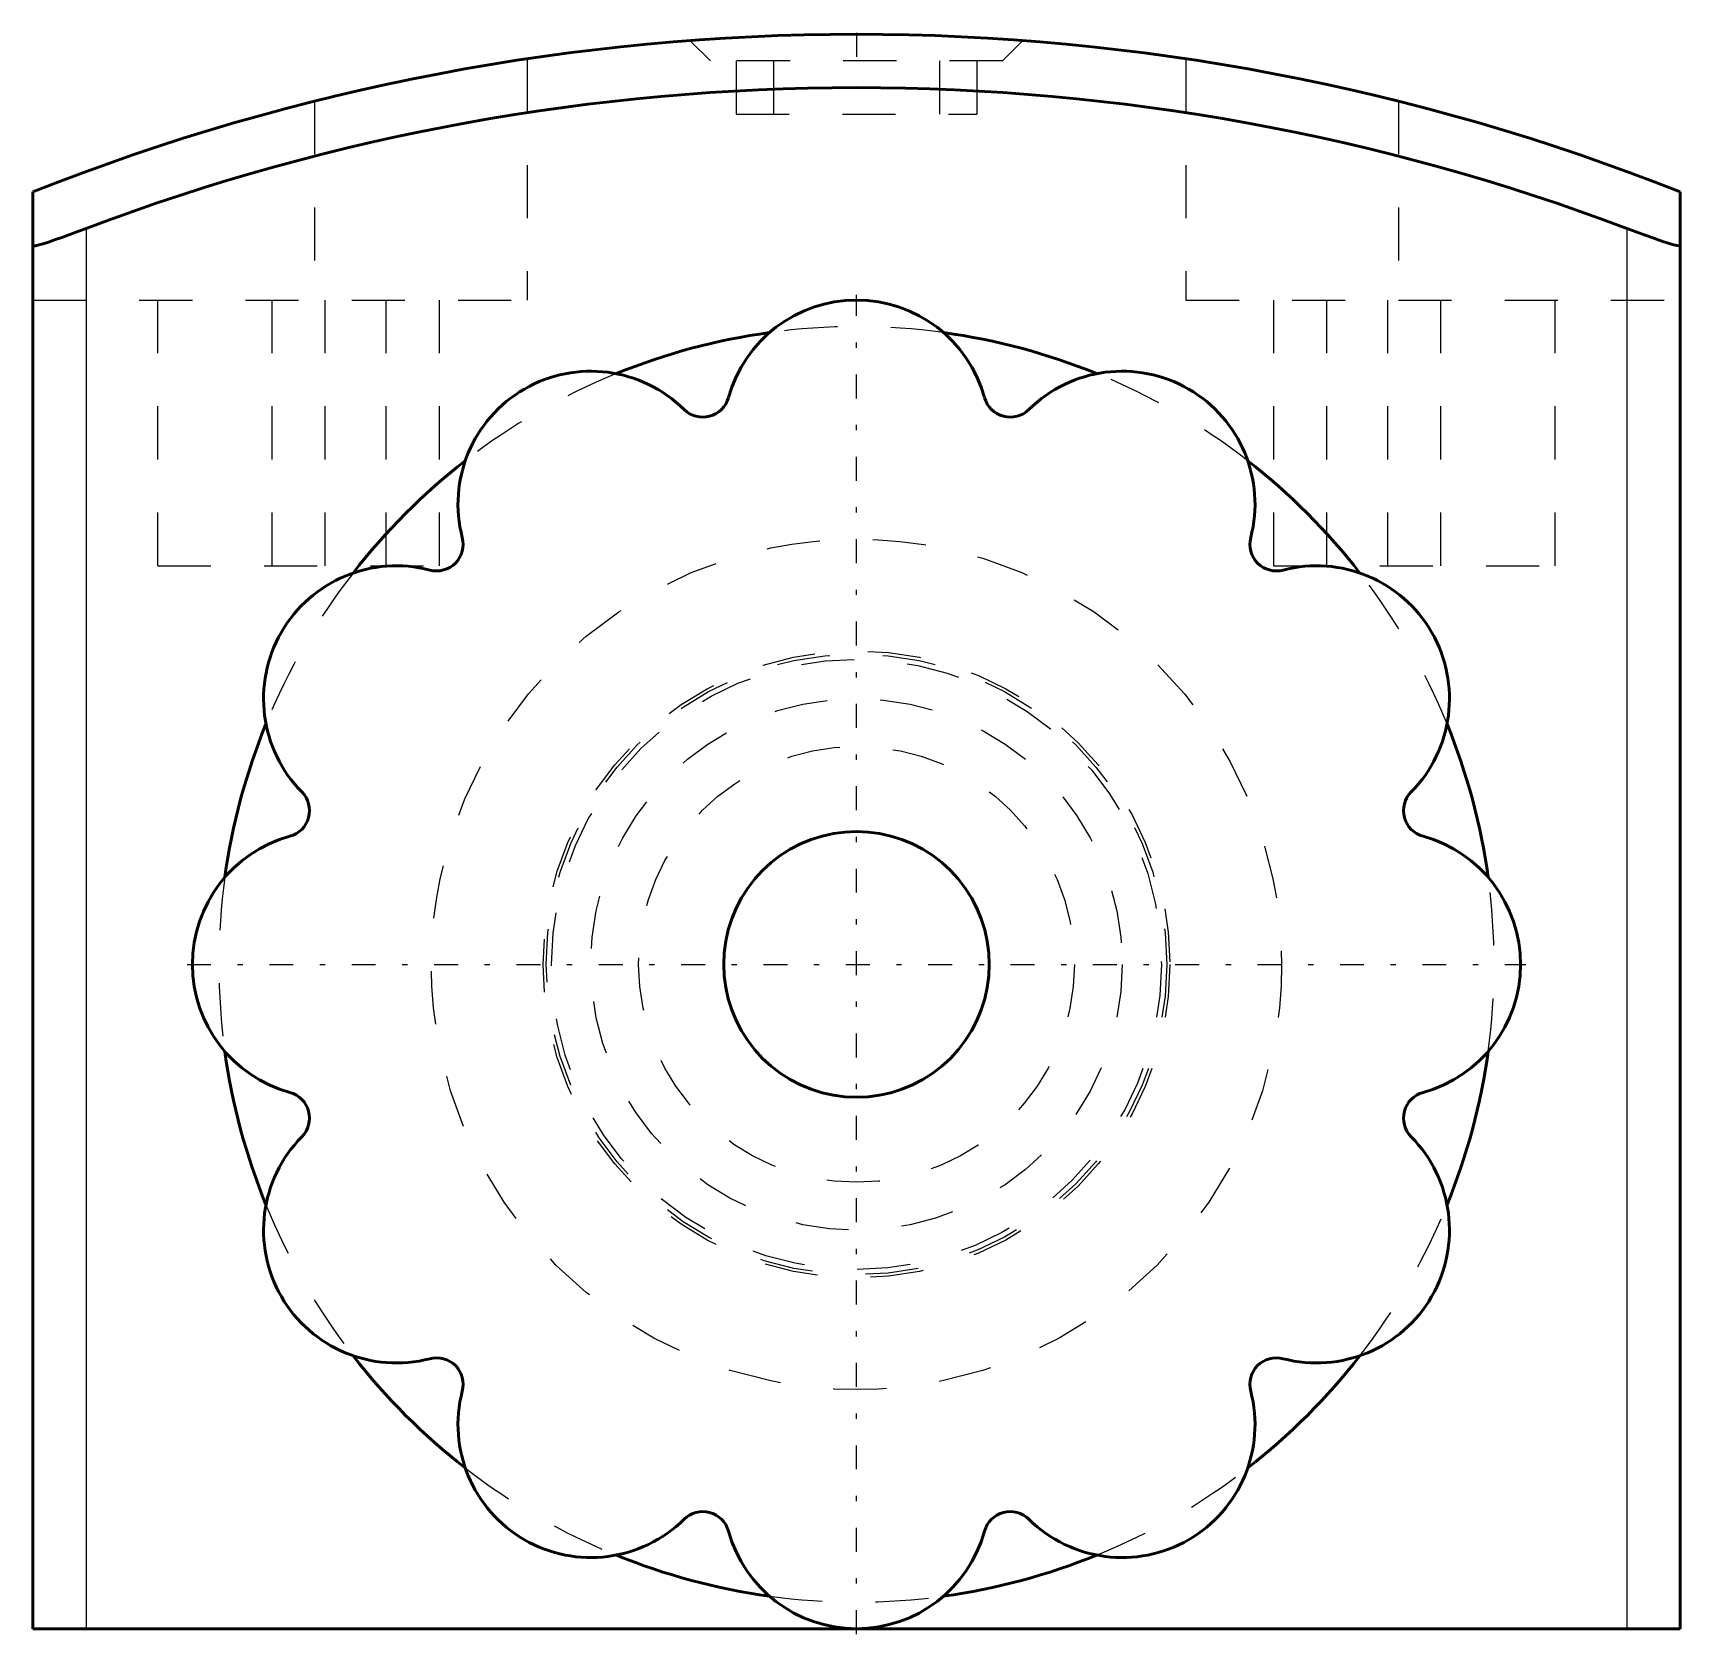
# Model space of a CAD drawing. Header units: millimetres. Extents: x -15.5 to 15.5, y -0.1 to 30.
import ezdxf

# ---------------------------------------------------------------- set-up
doc = ezdxf.new("R2010")
doc.units = ezdxf.units.MM
doc.linetypes.add('Center', pattern=[1.5, 0.45, -0.5, 0.05, -0.5])
doc.linetypes.add('Dashed', pattern=[2, 1, -1])
for name, color, linetype, lineweight in [('AM_0', 7, 'Continuous', 50), ('AM_4', 3, 'Continuous', 25), ('AM_7', 7, 'Center', 25), ('AM_9', 6, 'Dashed', 25)]:
    doc.layers.add(name, color=color, linetype=linetype, lineweight=lineweight)

msp = doc.modelspace()

# ---------------------------------------------------------------- linework, layer by layer
at = {"layer": 'AM_0'}
for p, q in [((-15.5, 27.035), (-15.5, 0)), ((15.5, 0), (15.5, 27.035)), ((-15.5, 0), (15.5, 0))]:
    msp.add_line(p, q, dxfattribs=at)
for points in [[(-15.5, 26.024), (-15.488, 26.018), (-15.451, 26.022), (-15.392, 26.036), (-15.31, 26.059), (-15.21, 26.091), (-15.092, 26.131), (-14.956, 26.178), (-14.805, 26.232), (-14.656, 26.287), (-14.5, 26.346)], [(14.5, 26.346), (14.673, 26.281), (14.846, 26.218), (15.005, 26.161), (15.155, 26.109), (15.275, 26.07), (15.376, 26.04), (15.442, 26.024), (15.485, 26.018), (15.5, 26.024)], [(0, 15), (-0.218, 14.99), (-0.434, 14.962), (-0.647, 14.915), (-0.855, 14.849), (-1.057, 14.766), (-1.25, 14.665), (-1.434, 14.548), (-1.607, 14.415), (-1.768, 14.268), (-1.915, 14.107), (-2.048, 13.934), (-2.165, 13.75), (-2.266, 13.557), (-2.349, 13.355), (-2.415, 13.147), (-2.462, 12.934), (-2.49, 12.718), (-2.5, 12.5), (-2.49, 12.282), (-2.462, 12.066), (-2.415, 11.853), (-2.349, 11.645), (-2.266, 11.443), (-2.165, 11.25), (-2.048, 11.066), (-1.915, 10.893), (-1.768, 10.732), (-1.607, 10.585), (-1.434, 10.452), (-1.25, 10.335), (-1.057, 10.234), (-0.855, 10.151), (-0.647, 10.085), (-0.434, 10.038), (-0.218, 10.01), (0, 10), (0.218, 10.01), (0.434, 10.038), (0.647, 10.085), (0.855, 10.151), (1.057, 10.234), (1.25, 10.335), (1.434, 10.452), (1.607, 10.585), (1.768, 10.732), (1.915, 10.893), (2.048, 11.066), (2.165, 11.25), (2.266, 11.443), (2.349, 11.645), (2.415, 11.853), (2.462, 12.066), (2.49, 12.282), (2.5, 12.5), (2.49, 12.718), (2.462, 12.934), (2.415, 13.147), (2.349, 13.355), (2.266, 13.557), (2.165, 13.75), (2.048, 13.934), (1.915, 14.107), (1.768, 14.268), (1.607, 14.415), (1.434, 14.548), (1.25, 14.665), (1.057, 14.766), (0.855, 14.849), (0.647, 14.915), (0.434, 14.962), (0.218, 14.99), (0, 15)]]:
    msp.add_lwpolyline(points, dxfattribs=at)
for centre, radius, start, end in [((0, -12), 42, 68.3431, 111.6569), ((0, -12), 40.996, 69.2865, 110.7135), ((0, 22.5), 2.5, 15.3755, 164.6245), ((0, 12.5), 12, 97.8517, 112.1483), ((0, 12.5), 12, 67.8517, 82.1483), ((-5, 21.16), 2.5, 45.3755, 194.6245), ((5, 21.16), 2.5, 345.3755, 134.6245), ((-2.893, 23.295), 0.5, 225.3755, 344.6245), ((2.893, 23.295), 0.5, 195.3755, 314.6245), ((0, 12.5), 12, 127.8517, 142.1483), ((0, 12.5), 12, 37.8517, 52.1483), ((-7.903, 20.403), 0.5, 255.3755, 14.6245), ((7.903, 20.403), 0.5, 165.3755, 284.6245), ((-8.66, 17.5), 2.5, 75.3755, 224.6245), ((8.66, 17.5), 2.5, 315.3755, 104.6245), ((0, 12.5), 12, 157.8517, 172.1483), ((0, 12.5), 12, 7.8517, 22.1483), ((-10.795, 15.393), 0.5, 285.3755, 44.6245), ((10.795, 15.393), 0.5, 135.3755, 254.6245), ((-10, 12.5), 2.5, 105.3755, 254.6245), ((10, 12.5), 2.5, 285.3755, 74.6245), ((0, 12.5), 12, 187.8517, 202.1483), ((0, 12.5), 12, 337.8517, 352.1483), ((-10.795, 9.607), 0.5, 315.3755, 74.6245), ((10.795, 9.607), 0.5, 105.3755, 224.6245), ((-8.66, 7.5), 2.5, 135.3755, 284.6245), ((8.66, 7.5), 2.5, 255.3755, 44.6245), ((0, 12.5), 12, 217.8517, 232.1483), ((-7.903, 4.597), 0.5, 345.3755, 104.6245), ((0, 12.5), 12, 307.8517, 322.1483), ((7.903, 4.597), 0.5, 75.3755, 194.6245), ((-5, 3.84), 2.5, 165.3755, 314.6245), ((5, 3.84), 2.5, 225.3755, 14.6245), ((-2.893, 1.705), 0.5, 15.3755, 134.6245), ((2.893, 1.705), 0.5, 45.3755, 164.6245), ((0, 2.5), 2.5, 195.3755, 344.6245), ((0, 12.5), 12, 247.8517, 262.1483), ((0, 12.5), 12, 277.8517, 292.1483)]:
    msp.add_arc(centre, radius, start, end, dxfattribs=at)
at = {"layer": 'AM_4'}
for p, q in [((-14.5, 26.346), (-14.5, 0)), ((14.5, 26.346), (14.5, 0))]:
    msp.add_line(p, q, dxfattribs=at)
at = {"layer": 'AM_7'}
for p, q in [((0, 30.025), (0, 29.475)), ((0, -0.1), (0, 25.1)), ((-12.6, 12.5), (12.6, 12.5))]:
    msp.add_line(p, q, dxfattribs=at)
at = {"layer": 'AM_9'}
for p, q in [((-3.128, 29.878), (-2.75, 29.5)), ((2.75, 29.5), (3.132, 29.882)), ((-6.2, 29.54), (-6.2, 25)), ((2.75, 29.5), (-2.75, 29.5)), ((-2.266, 29.5), (-2.266, 28.5)), ((-1.559, 29.5), (-1.559, 28.5)), ((1.559, 29.5), (1.559, 28.5)), ((2.266, 29.5), (2.266, 28.5)), ((6.2, 29.54), (6.2, 25)), ((-10.2, 28.743), (-10.2, 25)), ((10.2, 28.743), (10.2, 25)), ((-2.266, 28.5), (2.266, 28.5)), ((-15.5, 25), (-6.2, 25)), ((-13.15, 20), (-13.15, 25)), ((-11, 20), (-11, 25)), ((-10, 20), (-10, 25)), ((-8.85, 20), (-8.85, 25)), ((-7.85, 20), (-7.85, 25)), ((6.2, 25), (15.5, 25)), ((7.85, 25), (7.85, 20)), ((8.85, 20), (8.85, 25)), ((10, 20), (10, 25)), ((11, 20), (11, 25)), ((13.15, 20), (13.15, 25)), ((-13.15, 20), (-7.85, 20)), ((7.85, 20), (13.15, 20))]:
    msp.add_line(p, q, dxfattribs=at)
for radius in [8, 5.898, 5.838, 5.74, 5, 4.1]:
    msp.add_circle((0, 12.5), radius, dxfattribs=at)
for start, end in [(82.1483, 97.8517), (112.1483, 127.8517), (52.1483, 67.8517), (142.1483, 157.8517), (22.1483, 37.8517), (172.1483, 187.8517), (352.1483, 7.8517), (202.1483, 217.8517), (322.1483, 337.8517), (232.1483, 247.8517), (292.1483, 307.8517), (262.1483, 277.8517)]:
    msp.add_arc((0, 12.5), 12, start, end, dxfattribs=at)

doc.saveas('drawing.dxf')
